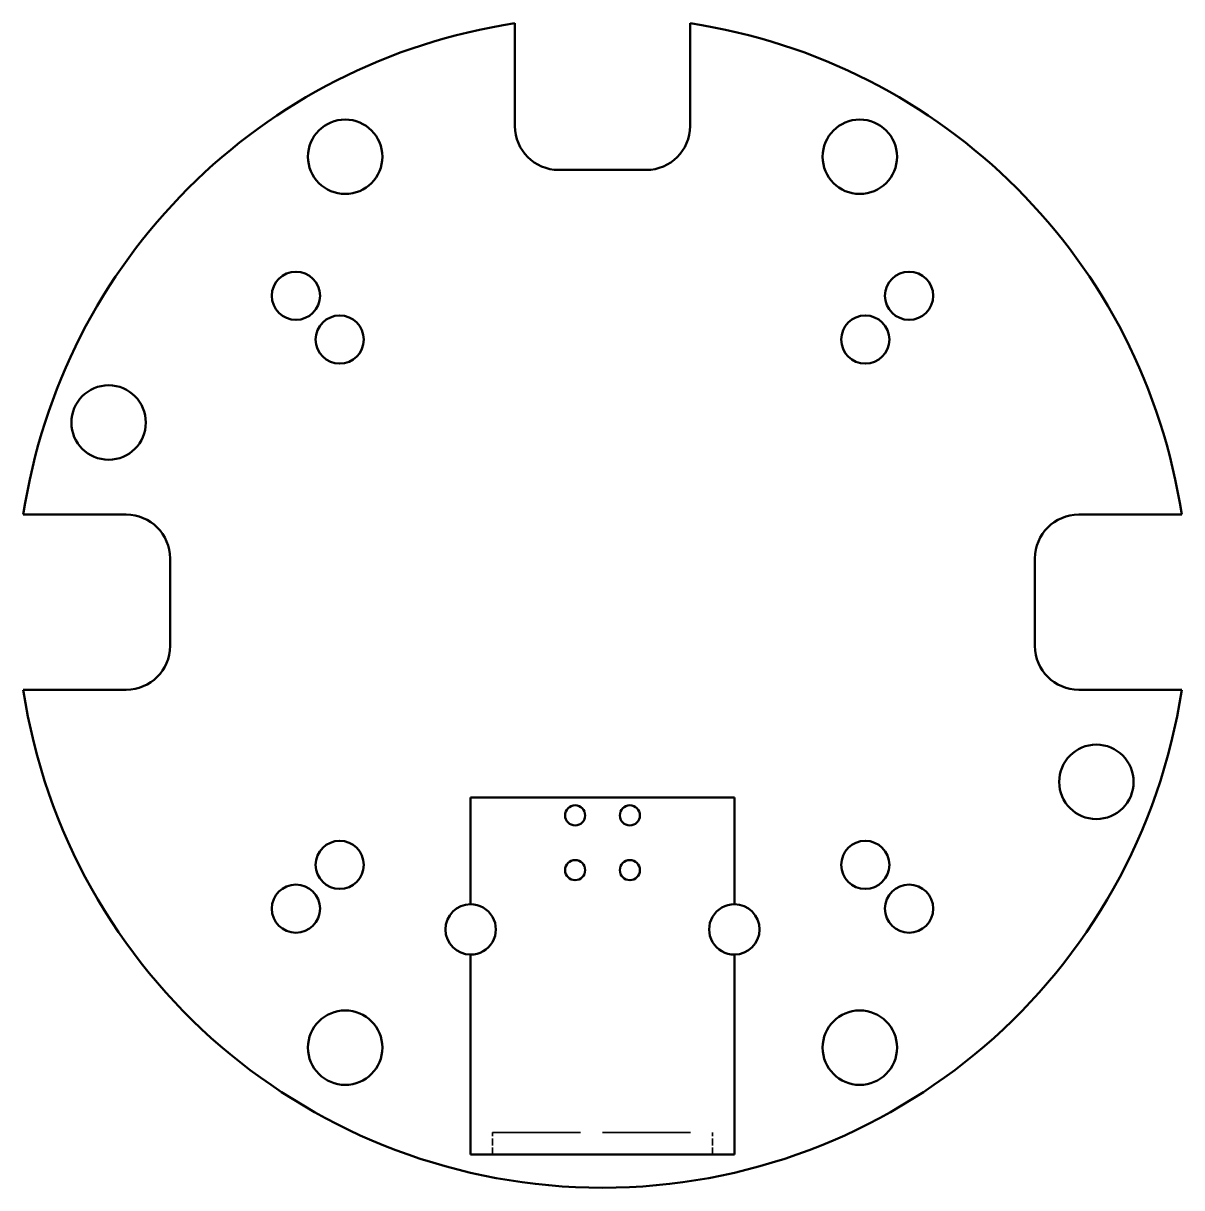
# Model space of a CAD drawing. Header units: millimetres. Extents: x 86.2 to 139.1, y 152.6 to 205.8.
import ezdxf

# ---------------------------------------------------------------- set-up
doc = ezdxf.new("R2010")
doc.units = ezdxf.units.MM
doc.linetypes.add('DASHED', pattern=[0.2068, 0.1655, -0.0413])
doc.layers.add('Hidden (ISO)', color=7, linetype='DASHED', lineweight=35)
doc.layers.add('Visible (ISO)', color=7, linetype='Continuous', lineweight=50)

msp = doc.modelspace()

# ---------------------------------------------------------------- linework, layer by layer
at = {"layer": 'Hidden (ISO)', "ltscale": 1.903676}
for p, q in [((107.603, 154.111), (107.603, 155.111)), ((117.653, 154.111), (117.653, 155.111))]:
    msp.add_line(p, q, dxfattribs=at)
at = {"layer": 'Hidden (ISO)', "ltscale": 24.29884}
msp.add_line((107.603, 155.111), (117.653, 155.111), dxfattribs=at)
at = {"layer": 'Visible (ISO)'}
for p, q in [((108.628, 201.09), (108.628, 205.789)), ((116.628, 205.789), (116.628, 201.09)), ((114.628, 199.09), (110.628, 199.09)), ((86.179, 183.34), (90.878, 183.34)), ((134.378, 183.34), (139.077, 183.34)), ((92.878, 181.34), (92.878, 177.34)), ((132.378, 177.34), (132.378, 181.34)), ((90.878, 175.34), (86.179, 175.34)), ((139.077, 175.34), (134.378, 175.34)), ((106.603, 170.411), (106.603, 165.541)), ((118.653, 170.411), (106.603, 170.411)), ((118.653, 165.541), (118.653, 170.411)), ((106.603, 163.241), (106.603, 154.111)), ((118.653, 154.111), (118.653, 163.241)), ((106.603, 154.111), (118.653, 154.111))]:
    msp.add_line(p, q, dxfattribs=at)
for centre, radius in [((100.878, 199.692), 1.7), ((124.378, 199.692), 1.7), ((98.628, 193.34), 1.1), ((126.628, 193.34), 1.1), ((100.628, 191.34), 1.1), ((124.628, 191.34), 1.1), ((90.075, 187.549), 1.7), ((135.181, 171.132), 1.7), ((111.378, 169.601), 0.46), ((113.878, 169.601), 0.46), ((100.628, 167.34), 1.1), ((124.628, 167.34), 1.1), ((111.378, 167.101), 0.46), ((113.878, 167.101), 0.46), ((98.628, 165.34), 1.1), ((126.628, 165.34), 1.1), ((100.878, 158.989), 1.7), ((124.378, 158.989), 1.7)]:
    msp.add_circle(centre, radius, dxfattribs=at)
for centre, radius, start, end in [((112.628, 179.34), 26.75, 98.5998, 171.4002), ((112.628, 179.34), 26.75, 8.5998, 81.4002), ((110.628, 201.09), 2, 180, 270), ((114.628, 201.09), 2, 270, 0), ((90.878, 181.34), 2, 0, 90), ((134.378, 181.34), 2, 90, 180), ((90.878, 177.34), 2, 270, 0), ((134.378, 177.34), 2, 180, 270), ((112.628, 179.34), 26.75, 188.5998, 351.4002), ((106.608, 164.391), 1.15, 90.2491, 269.7509), ((106.608, 164.391), 1.15, 269.7509, 90.2491), ((118.648, 164.391), 1.15, 89.7509, 270.2491), ((118.648, 164.391), 1.15, 270.2491, 89.7509)]:
    msp.add_arc(centre, radius, start, end, dxfattribs=at)

doc.saveas('drawing.dxf')
